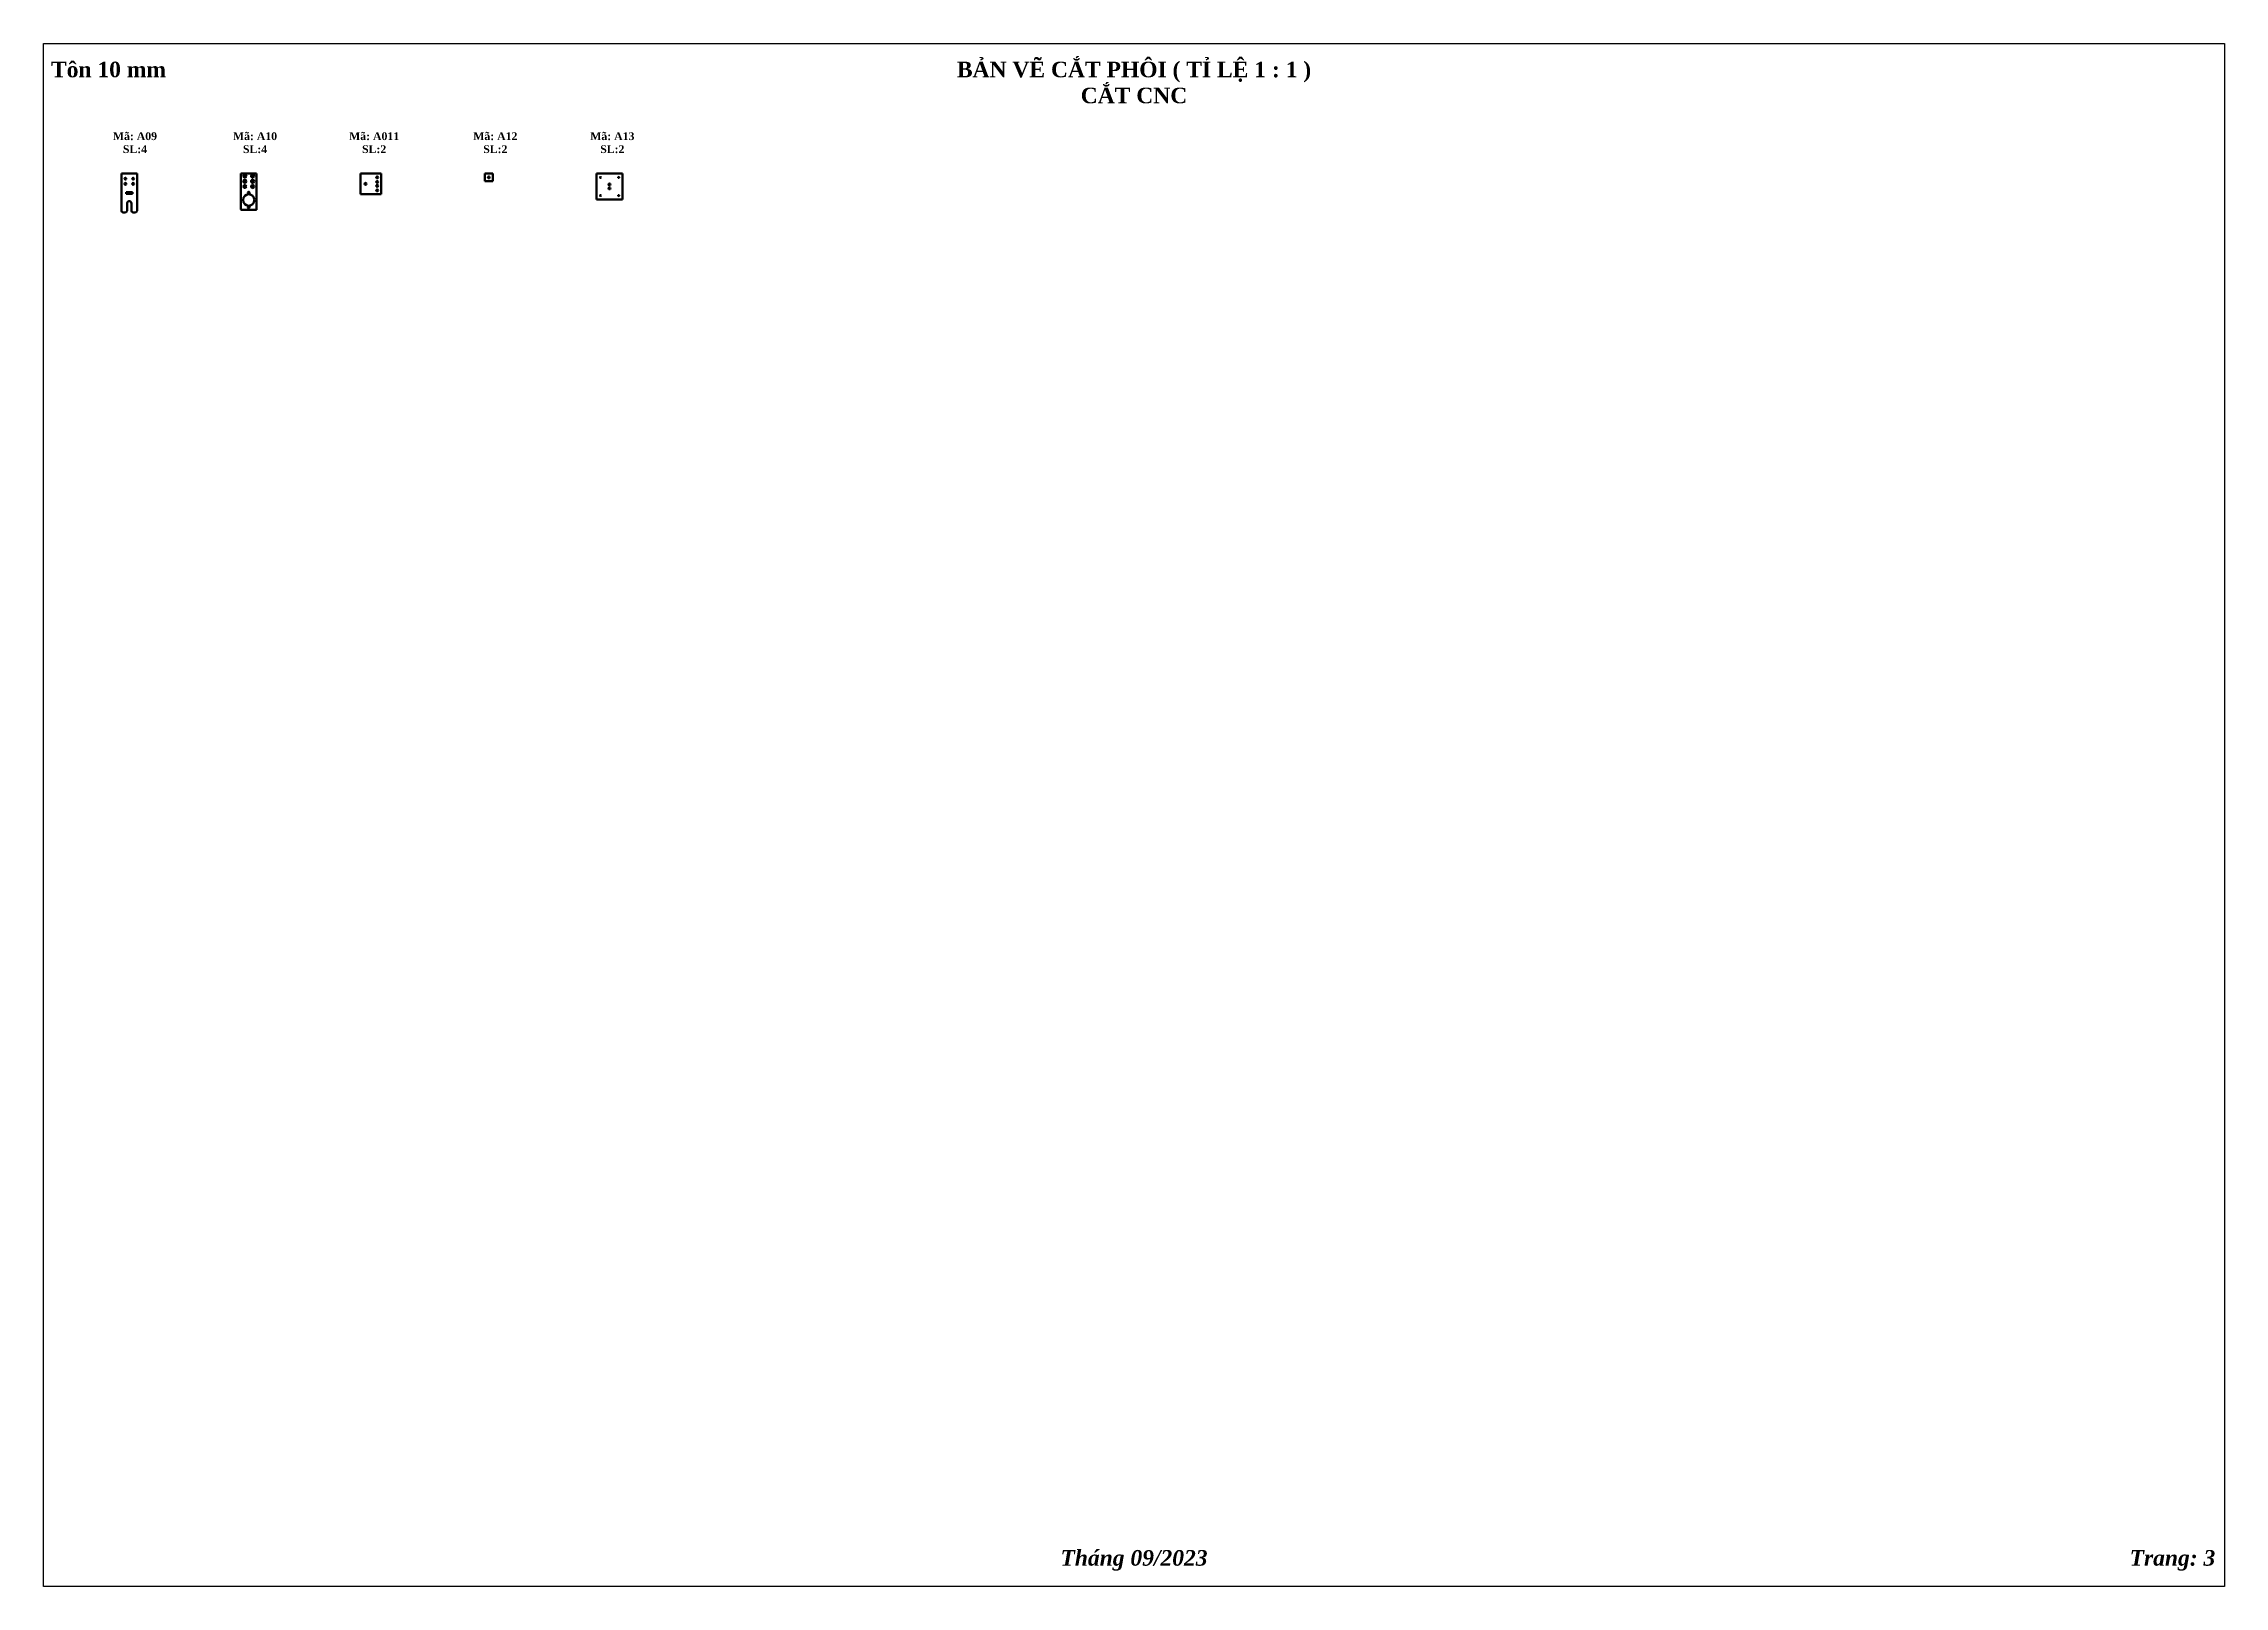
# Model space of a CAD drawing. Header units: millimetres. Extents: x 65701 to 102701, y 867 to 14603.
# Drawn here: x 94301 to 102701, y 8663 to 14603 of the extents above; entities that cross this region are included whole.
import ezdxf

# ---------------------------------------------------------------- set-up
doc = ezdxf.new("R2010")
doc.units = ezdxf.units.MM
doc.header["$LTSCALE"] = 2
doc.layers.add('Visible (ISO)', color=7, linetype='Continuous', lineweight=50)
doc.styles.add('CO CHU 30', font='times.ttf', dxfattribs={"height": 30})

# ---------------------------------------------------------------- blocks, each defined once
blk = doc.blocks.new('1')
at = {"layer": 'Visible (ISO)'}
for p, q in [((68800.8, 14102.9), (68860.8, 14102.9)), ((68800.8, 13958.9), (68800.8, 14102.9)), ((68818.8, 14030.9), (68842.8, 14030.9)), ((68818.8, 14024.9), (68818.8, 14030.9)), ((68842.8, 14030.9), (68842.8, 14024.9)), ((68860.8, 14102.9), (68860.8, 13958.9)), ((68816.3, 13952.9), (68806.8, 13952.9)), ((68842.8, 14024.9), (68818.8, 14024.9)), ((68822.3, 13958.9), (68822.3, 13987.9)), ((68839.3, 13987.9), (68839.3, 13958.9)), ((68854.8, 13952.9), (68845.3, 13952.9))]:
    blk.add_line(p, q, dxfattribs=at)
for centre in [(68815.8, 14082.9), (68815.8, 14062.9), (68845.8, 14082.9), (68845.8, 14062.9)]:
    blk.add_circle(centre, 3.5, dxfattribs=at)
for centre, radius, start, end in [((68806.8, 13958.9), 6, 180, 270), ((68816.3, 13958.9), 6, 270, 0), ((68830.8, 13987.9), 8.5, 0, 180), ((68845.3, 13958.9), 6, 180, 270), ((68854.8, 13958.9), 6, 270, 0)]:
    blk.add_arc(centre, radius, start, end, dxfattribs=at)
blk = doc.blocks.new('2')
at = {"layer": 'Visible (ISO)'}
for p, q in [((66301.4, 12120.8), (66241.4, 12120.8)), ((66241.4, 11982.8), (66241.4, 12120.8)), ((66301.4, 12120.8), (66301.4, 11982.8)), ((66243.4, 11980.8), (66299.4, 11980.8))]:
    blk.add_line(p, q, dxfattribs=at)
for centre, radius in [((66256.4, 12110.8), 6), ((66256.4, 12090.8), 6), ((66256.4, 12110.8), 3.5), ((66286.4, 12110.8), 6), ((66286.4, 12090.8), 6), ((66286.4, 12110.8), 3.5), ((66271.4, 12018.8), 22), ((66256.4, 12070.8), 6), ((66256.4, 12090.8), 3.5), ((66256.4, 12070.8), 3.5), ((66271.4, 12046.8), 3.75), ((66286.4, 12070.8), 6), ((66286.4, 12090.8), 3.5), ((66286.4, 12070.8), 3.5), ((66271.4, 11990.8), 3.75)]:
    blk.add_circle(centre, radius, dxfattribs=at)
for centre, start, end in [((66243.4, 11982.8), 180, 270), ((66299.4, 11982.8), 270, 0)]:
    blk.add_arc(centre, 2, start, end, dxfattribs=at)
blk = doc.blocks.new('3')
at = {"layer": 'Visible (ISO)'}
for p, q in [((66312.8, 11970.2), (66312.8, 11890.2)), ((66392.8, 11970.2), (66312.8, 11970.2)), ((66392.8, 11890.2), (66392.8, 11970.2)), ((66312.8, 11890.2), (66392.8, 11890.2))]:
    blk.add_line(p, q, dxfattribs=at)
for centre in [(66332.8, 11930.2), (66377.8, 11955.2), (66377.8, 11937.7), (66377.8, 11922.7), (66377.8, 11905.2)]:
    blk.add_circle(centre, 3.5, dxfattribs=at)
blk = doc.blocks.new('4')
at = {"layer": 'Visible (ISO)'}
for p, q in [((66431.1, 12286.1), (66431.1, 12256.1)), ((66461.1, 12286.1), (66431.1, 12286.1)), ((66461.1, 12256.1), (66461.1, 12286.1)), ((66431.1, 12256.1), (66461.1, 12256.1))]:
    blk.add_line(p, q, dxfattribs=at)
blk.add_circle((66446.1, 12271.1), 3.5, dxfattribs=at)
blk = doc.blocks.new('14')
at = {"layer": 'Visible (ISO)'}
for p, q in [((91710.8, 13358), (91710.8, 13258)), ((91810.8, 13358), (91710.8, 13358)), ((91810.8, 13258), (91810.8, 13358)), ((91710.8, 13258), (91810.8, 13258))]:
    blk.add_line(p, q, dxfattribs=at)
for centre, radius in [((91725.8, 13343), 2.07), ((91725.8, 13273), 2.07), ((91760.3, 13315.5), 3.5), ((91760.3, 13300.5), 3.5), ((91795.8, 13343), 2.07), ((91795.8, 13273), 2.07)]:
    blk.add_circle(centre, radius, dxfattribs=at)

msp = doc.modelspace()

# ---------------------------------------------------------------- linework, layer by layer
msp.add_lwpolyline([(94300.77, 8662.865), (94300.77, 14602.865), (102700.77, 14602.865), (102700.77, 8662.865), (94300.77, 8662.865)], close=True)

# ---------------------------------------------------------------- block references
for name, p in [('1', (25800, 0)), ('2', (28819.376, 1982.023)), ('3', (29207.987, 2132.694)), ('4', (29569.63, 1816.748)), ('14', (4720.013, 744.89))]:
    msp.add_blockref(name, p)

# ---------------------------------------------------------------- texts
at = {"attachment_point": 5, "style": 'CO CHU 30'}
for s, width, insert, char_height in [('{\\fTimes New Roman|b1|i0|c163|p18;\\C5;Tôn \\C1;10\\C5; mm}', 437.58783, (94550.77, 14502.865), 60), ('{\\fTimes New Roman|b1|i0|c0|p18;\\C5;BẢN VẼ CẮT PHÔI ( TỈ LỆ 1 : 1 )\\P\\C1;CẮT CNC}', 2100, (98500.77, 14452.865), 60), ('{\\fTimes New Roman|b1|i0|c163|p18;\\C5;Mã: A09\\P\\C1;SL:4}', 510.25549, (94652.646, 14221.2, -2696.085), 30), ('{\\fTimes New Roman|b1|i0|c163|p18;\\C5;Mã: A10\\P\\C1;SL:4}', 510.25549, (95115.12, 14221.2, -2696.085), 30), ('{\\fTimes New Roman|b1|i0|c163|p18;\\C5;Mã: A011\\P\\C1;SL:2}', 510.25549, (95573.982, 14221.2, -2696.085), 30), ('{\\fTimes New Roman|b1|i0|c163|p18;\\C5;Mã: A12\\P\\C1;SL:2}', 510.25549, (96040.68, 14221.2, -2696.085), 30), ('{\\fTimes New Roman|b1|i0|c163|p18;\\C5;Mã: A13\\P\\C1;SL:2}', 510.25549, (96491.347, 14221.2, -2696.085), 30), ('{\\fTimes New Roman|b1|i1|c163|p18;\\C6;Tháng 09/202\\fTimes New Roman|b1|i1|c0|p18;3}', 2100, (98500.77, 8762.865), 60), ('{\\fTimes New Roman|b1|i1|c163|p18;\\C6;Trang: 3}', 2100, (102500.77, 8762.865), 60)]:
    msp.add_mtext_dynamic_manual_height_columns(s, width=width, gutter_width=100, heights=[0], dxfattribs=dict(at, insert=insert, char_height=char_height))

doc.saveas('drawing.dxf')
